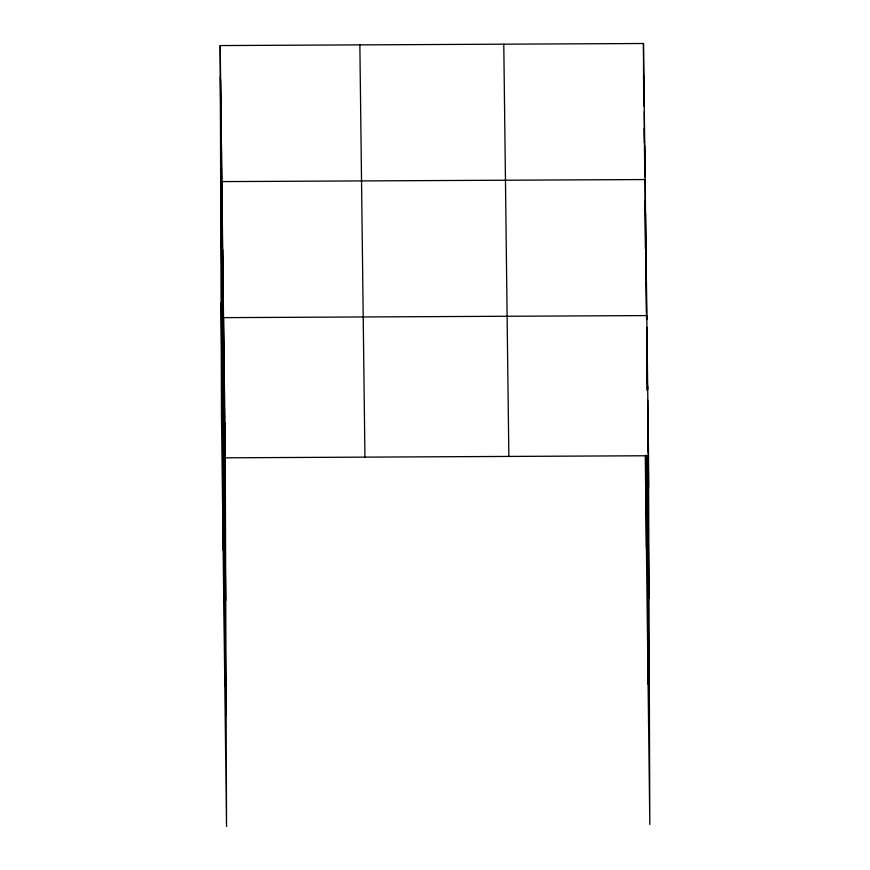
<?xml version="1.0" encoding="UTF-8"?>
<svg xmlns="http://www.w3.org/2000/svg" width="870" height="870" viewBox="0 0 870 870"><rect width="100%" height="100%" fill="white"/><g stroke="black" fill="none" stroke-linecap="round" stroke-linejoin="round"><path stroke-width="1.3" d="M220.186 45.566L225.254 457.816L226.537 826.5L221.48 414.25L220.186 45.566L643.463 43.5L648.52 455.749L649.814 824.434L645.279 455.358M225.254 457.816L648.52 455.749M643.572 74.907L643.952 106.292L643.876 77.506M644.224 128.532L644.822 176.936L644.713 145.529M645.116 200.481L645.703 248.874M645.975 271.114L646.573 319.518M646.845 341.758L647.443 390.119M647.726 413.022L648.629 487.156M647.269 455.673L649.02 598.451M646.258 455.238L649.422 713.128M503.784 44.185L508.841 456.435M359.865 44.881L364.932 457.131M220.295 76.962L225.363 489.212M220.686 188.268L225.754 600.518M221.089 302.945L226.146 715.194M648.096 420.71L648.204 452.106M647.661 385.671L647.671 389.597M647.715 400.059L647.769 417.067M647.236 350.621L647.345 382.028M646.812 319.507L646.801 315.582L223.536 317.648L224.819 686.332M646.845 327.359L647.062 390.423M647.291 455.575L648.085 684.266M646.388 281.575L646.497 312.972M645.964 247.558L646.073 278.965M645.551 213.552L645.66 244.959M645.377 248.95L645.127 179.546L221.861 181.602L223.144 550.297M646.095 455.923L646.421 548.231M644.3 111.523L644.409 142.919M643.463 43.5L643.68 106.118M224.819 422.776L224.928 454.173M224.395 387.726L224.503 419.133M223.96 352.687L224.068 384.094M223.111 283.642L223.22 315.038M222.698 249.625L222.807 281.032M222.274 215.619L222.383 247.015M221.448 147.595L221.556 179.002M221.023 113.589L221.132 144.985M220.61 79.572L220.719 110.979"/></g></svg>
